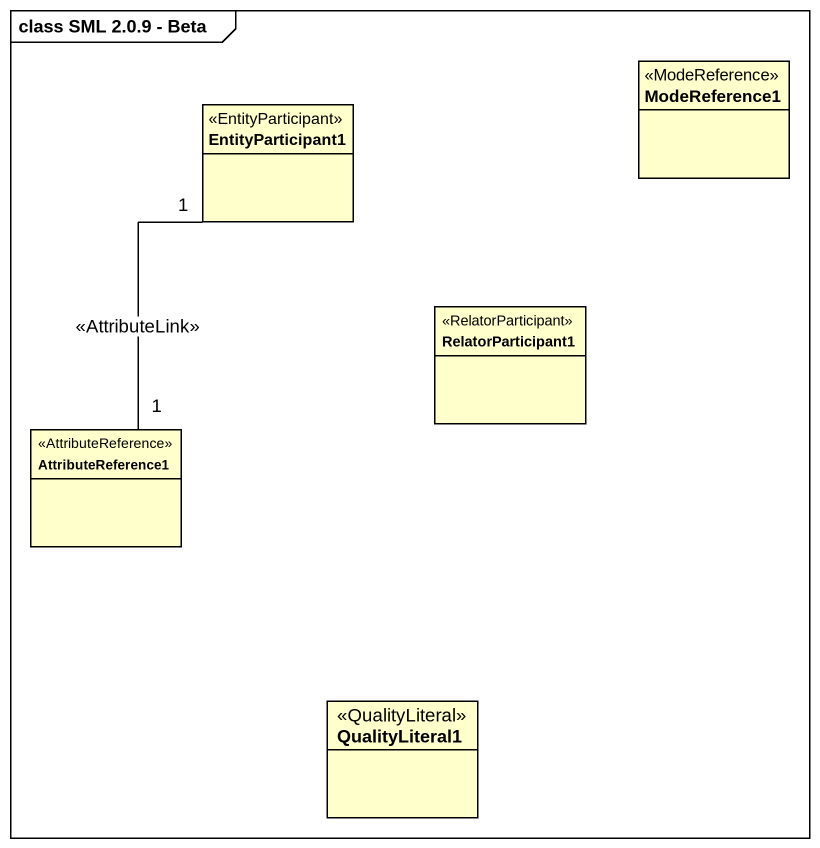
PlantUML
@startuml
mainframe class SML 2.0.9 - Beta
hide circle
hide empty members
class ModeReference1 <<ModeReference>>
class EntityParticipant1 <<EntityParticipant>>
class RelatorParticipant1 <<RelatorParticipant>>
class AttributeReference1 <<AttributeReference>>
class QualityLiteral1 <<QualityLiteral>>
EntityParticipant1 "1" -- "1" AttributeReference1 : <<AttributeLink>>
@enduml
